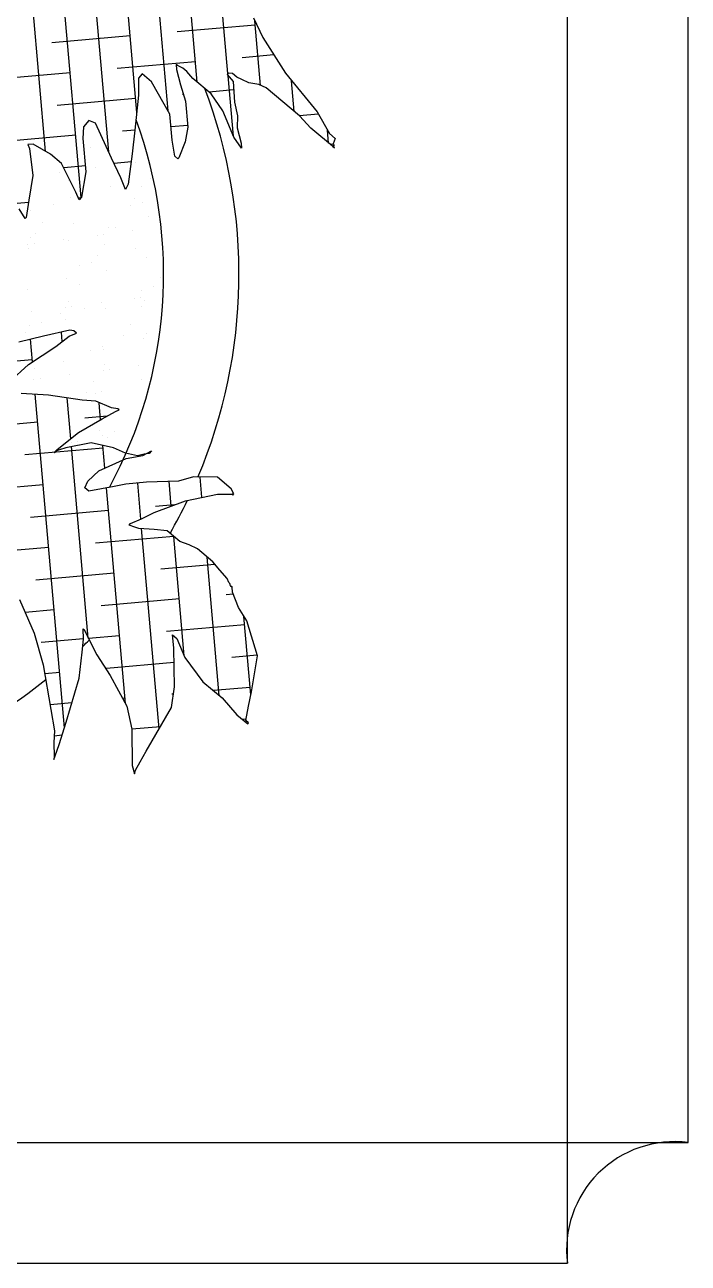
# Model space of a CAD drawing. Header units: millimetres. Extents: x 58 to 854, y 164 to 513.
# Drawn here: x 690.47 to 709.08, y 300.93 to 335.69 of the extents above; entities that cross this region are included whole.
import ezdxf

# ---------------------------------------------------------------- set-up
doc = ezdxf.new("R2010")
doc.units = ezdxf.units.MM
doc.header["$MEASUREMENT"] = 0
doc.layers.add('Layer1', color=6, linetype='Continuous')

msp = doc.modelspace()

# ---------------------------------------------------------------- linework, layer by layer
at = {"layer": 'Layer1'}
for p, q in [((705.691, 300.933), (705.691, 355.16)), ((709.08, 304.322), (709.08, 351.771)), ((654.853, 304.322), (709.08, 304.322)), ((658.242, 300.933), (705.691, 300.933))]:
    msp.add_line(p, q, dxfattribs=at)
at = {"layer": 'Layer1', "color": 252}
for p, q in [((695.304, 334.084), (694.958, 338.04)), ((692.822, 332.13), (692.334, 337.706)), ((694.491, 333.274), (694.097, 337.776)), ((692.05, 330.843), (691.494, 337.194)), ((696.168, 334.32), (695.912, 337.247)), ((693.61, 333.226), (693.269, 337.123)), ((691.052, 332.137), (690.695, 336.216)), ((696.884, 335.889), (697.144, 335.331)), ((697.081, 333.992), (696.923, 335.806)), ((696.933, 335.684), (694.739, 335.492)), ((693.422, 335.377), (691.228, 335.185)), ((697.144, 335.331), (697.778, 334.33)), ((697.452, 334.845), (696.571, 334.768)), ((695.255, 334.652), (693.06, 334.46)), ((694.713, 334.58), (694.723, 334.441)), ((694.755, 334.545), (694.713, 334.58)), ((694.723, 334.441), (694.834, 334.009)), ((694.898, 334.477), (694.755, 334.545)), ((695.016, 334.378), (694.898, 334.477)), ((691.743, 334.345), (689.549, 334.153)), ((693.759, 334.311), (693.656, 334.189)), ((693.656, 334.189), (693.66, 333.716)), ((694.026, 334.087), (693.759, 334.311)), ((694.542, 333.184), (694.026, 334.087)), ((695.182, 334.186), (695.016, 334.378)), ((695.695, 333.756), (695.182, 334.186)), ((696.183, 334.338), (696.145, 334.292)), ((696.145, 334.292), (696.311, 334.1)), ((696.321, 332.57), (696.174, 334.258)), ((696.297, 334.321), (696.183, 334.338)), ((696.414, 334.222), (696.297, 334.321)), ((696.311, 334.1), (696.351, 333.519)), ((696.557, 334.154), (696.414, 334.222)), ((696.756, 334.066), (696.557, 334.154)), ((697.038, 334.012), (696.756, 334.066)), ((697.778, 334.33), (698.668, 333.244)), ((698.03, 333.257), (697.955, 334.114)), ((693.66, 333.716), (693.56, 332.73)), ((694.834, 334.009), (694.977, 333.55)), ((694.918, 333.738), (694.892, 333.736)), ((696.328, 333.862), (695.641, 333.802)), ((696.02, 333.275), (695.695, 333.756)), ((697.237, 333.923), (697.038, 334.012)), ((698.177, 333.135), (697.237, 333.923)), ((693.576, 333.621), (691.381, 333.429)), ((694.977, 333.55), (695.038, 332.821)), ((696.351, 333.519), (696.432, 333.138)), ((692.265, 333.008), (692.111, 332.825)), ((692.453, 332.929), (692.265, 333.008)), ((694.603, 332.455), (694.542, 333.184)), ((696.333, 332.542), (696.02, 333.275)), ((696.432, 333.138), (696.425, 332.804)), ((698.702, 333.185), (698.172, 333.139)), ((698.491, 332.793), (698.177, 333.135)), ((698.668, 333.244), (699.016, 332.639)), ((692.111, 332.825), (692.093, 332.5)), ((692.905, 331.949), (692.453, 332.929)), ((693.561, 332.735), (693.214, 332.705)), ((693.56, 332.73), (693.478, 332.068)), ((695.034, 332.864), (694.572, 332.824)), ((695.038, 332.821), (694.967, 332.411)), ((696.425, 332.804), (696.536, 332.372)), ((699.153, 332.237), (698.491, 332.793)), ((698.992, 332.372), (698.961, 332.736)), ((691.897, 332.59), (689.702, 332.398)), ((690.701, 332.338), (690.552, 332.333)), ((690.552, 332.333), (690.599, 332.215)), ((691.193, 332.056), (690.701, 332.338)), ((692.093, 332.5), (692.182, 331.565)), ((694.678, 332.001), (694.603, 332.455)), ((694.967, 332.411), (694.789, 331.96)), ((696.546, 332.233), (696.333, 332.542)), ((696.536, 332.372), (696.546, 332.233)), ((699.016, 332.639), (699.177, 332.504)), ((699.127, 332.338), (699.042, 332.33)), ((699.149, 332.319), (699.11, 332.273)), ((699.177, 332.504), (699.116, 332.346)), ((699.116, 332.346), (699.149, 332.319)), ((690.599, 332.215), (690.692, 331.459)), ((691.502, 331.796), (691.193, 332.056)), ((692.299, 332.249), (692.299, 332.249)), ((693.478, 332.068), (693.368, 331.222)), ((694.763, 331.929), (694.678, 332.001)), ((694.789, 331.96), (694.763, 331.929)), ((699.11, 332.273), (699.153, 332.237)), ((690.682, 331.676), (690.682, 331.676)), ((691.901, 330.992), (691.502, 331.796)), ((692.167, 331.729), (691.562, 331.676)), ((692.442, 331.685), (692.442, 331.685)), ((693.165, 331.392), (692.905, 331.949)), ((693.449, 331.841), (692.975, 331.799)), ((693.561, 331.832), (693.561, 331.832)), ((690.692, 331.459), (690.584, 330.766)), ((691.443, 331.554), (691.443, 331.554)), ((691.705, 331.308), (691.705, 331.308)), ((692.182, 331.565), (692.062, 330.857)), ((693.298, 331.072), (693.165, 331.392)), ((693.986, 331.374), (693.986, 331.374)), ((691.997, 330.781), (691.901, 330.992)), ((692.87, 331.143), (692.87, 331.143)), ((693.368, 331.222), (693.298, 331.072)), ((693.739, 331.142), (693.739, 331.142)), ((690.574, 330.705), (690.254, 330.677)), ((690.584, 330.766), (690.507, 330.284)), ((691.271, 330.635), (691.271, 330.635)), ((691.751, 330.837), (691.751, 330.837)), ((692.041, 330.833), (691.976, 330.827)), ((692.062, 330.857), (691.997, 330.781)), ((693.423, 330.61), (693.423, 330.61)), ((693.54, 330.829), (693.54, 330.829)), ((693.759, 330.716), (693.759, 330.716)), ((690.481, 330.253), (690.31, 330.527)), ((690.507, 330.284), (690.481, 330.253)), ((690.63, 330.479), (690.63, 330.479)), ((693.939, 330.303), (693.939, 330.303)), ((690.96, 330.148), (690.96, 330.148)), ((691.843, 330.112), (691.843, 330.112)), ((692.82, 329.998), (692.82, 329.998)), ((693.021, 330.015), (693.021, 330.015)), ((693.497, 329.92), (693.497, 329.92)), ((690.555, 329.532), (690.555, 329.532)), ((690.633, 329.73), (690.633, 329.73)), ((690.73, 329.555), (690.73, 329.555)), ((690.761, 329.836), (690.761, 329.836)), ((691.554, 329.664), (691.554, 329.664)), ((691.699, 329.64), (691.699, 329.64)), ((692.498, 329.788), (692.498, 329.788)), ((692.673, 329.811), (692.673, 329.811)), ((692.711, 329.527), (692.711, 329.527)), ((690.583, 329.408), (690.583, 329.408)), ((692.512, 329.215), (692.512, 329.215)), ((693.561, 329.413), (693.561, 329.413)), ((692.015, 328.926), (692.015, 328.926)), ((692.351, 329.032), (692.351, 329.032)), ((693.889, 329.159), (693.889, 329.159)), ((691.652, 328.569), (691.652, 328.569)), ((692.768, 328.801), (692.768, 328.801)), ((694.262, 328.595), (694.262, 328.595)), ((690.533, 328.264), (690.533, 328.264)), ((691.993, 328.401), (691.993, 328.401)), ((693.733, 328.227), (693.733, 328.227)), ((694.07, 328.333), (694.07, 328.333)), ((691.682, 327.913), (691.682, 327.913)), ((691.784, 327.79), (691.784, 327.79)), ((692.609, 327.899), (692.609, 327.899)), ((693.553, 328.023), (693.553, 328.023)), ((693.727, 328.046), (693.727, 328.046)), ((693.743, 327.78), (693.743, 327.78)), ((693.837, 327.962), (693.837, 327.962)), ((690.666, 327.643), (690.666, 327.643)), ((691.484, 327.601), (691.484, 327.601)), ((691.61, 327.767), (691.61, 327.767)), ((692.153, 327.729), (692.153, 327.729)), ((692.721, 327.73), (692.721, 327.73)), ((690.607, 327.241), (690.607, 327.241)), ((690.943, 327.347), (690.943, 327.347)), ((691.728, 327.12), (690.99, 326.956)), ((691.602, 327.425), (691.602, 327.425)), ((691.841, 327.103), (691.728, 327.12)), ((691.916, 327.04), (691.841, 327.103)), ((693.433, 327.293), (693.433, 327.293)), ((690.99, 326.956), (690.297, 326.781)), ((690.481, 327.067), (690.481, 327.067)), ((690.684, 326.229), (690.629, 326.865)), ((691.343, 326.66), (691.713, 326.95)), ((691.519, 326.798), (691.495, 327.068)), ((691.713, 326.95), (691.916, 327.04)), ((693.234, 326.981), (693.234, 326.981)), ((693.79, 326.891), (693.79, 326.891)), ((693.872, 327.03), (693.872, 327.03)), ((690.575, 326.157), (691.343, 326.66)), ((692.325, 326.543), (692.325, 326.543)), ((692.661, 326.649), (692.661, 326.649)), ((692.671, 326.586), (692.671, 326.586)), ((690.679, 326.291), (688.484, 326.099)), ((690.037, 325.669), (690.575, 326.157)), ((690.745, 326.045), (690.745, 326.045)), ((691.55, 326.228), (691.55, 326.228)), ((692.715, 326.166), (692.715, 326.166)), ((693.664, 326.133), (693.664, 326.133)), ((690.721, 325.746), (690.721, 325.746)), ((690.896, 325.769), (690.896, 325.769)), ((691.721, 325.878), (691.721, 325.878)), ((692.664, 326.002), (692.664, 326.002)), ((692.839, 326.025), (692.839, 326.025)), ((693.74, 325.747), (693.74, 325.747)), ((692.206, 325.367), (692.206, 325.367)), ((692.404, 325.679), (692.404, 325.679)), ((692.619, 325.389), (692.619, 325.389)), ((691.13, 325.3), (690.364, 325.342)), ((691.582, 315.962), (690.764, 325.32)), ((692.081, 325.154), (691.13, 325.3)), ((691.757, 324.074), (691.657, 325.219)), ((692.457, 325.125), (692.081, 325.154)), ((692.899, 324.937), (692.457, 325.125)), ((692.464, 325.346), (692.464, 325.346)), ((692.596, 324.604), (692.553, 325.084)), ((692.778, 324.706), (692.149, 324.651)), ((692.643, 324.631), (693.017, 324.838)), ((693.081, 324.915), (692.899, 324.937)), ((693.017, 324.838), (693.113, 324.888)), ((693.113, 324.888), (693.081, 324.915)), ((690.832, 324.535), (688.638, 324.343)), ((691.977, 324.25), (692.643, 324.631)), ((692.572, 324.318), (692.572, 324.318)), ((691.372, 323.767), (691.977, 324.25)), ((691.776, 323.981), (691.776, 323.981)), ((691.951, 324.004), (691.951, 324.004)), ((692.635, 324.16), (692.635, 324.16)), ((692.776, 324.112), (692.776, 324.112)), ((692.972, 324.266), (692.972, 324.266)), ((692.665, 323.811), (690.47, 323.619)), ((691.294, 323.675), (691.372, 323.767)), ((691.333, 323.721), (691.294, 323.675)), ((691.44, 323.761), (691.333, 323.721)), ((691.617, 323.821), (691.44, 323.761)), ((692.33, 323.954), (691.617, 323.821)), ((692.247, 318.478), (691.777, 323.851)), ((692.96, 323.816), (692.33, 323.954)), ((692.714, 323.248), (692.659, 323.882)), ((693.291, 323.669), (692.96, 323.816)), ((693.629, 323.594), (693.291, 323.669)), ((693.817, 323.645), (693.629, 323.594)), ((693.779, 323.599), (694.021, 323.735)), ((693.956, 323.659), (693.817, 323.645)), ((694.021, 323.735), (693.956, 323.659)), ((692.547, 323.172), (693.313, 323.521)), ((693.313, 323.521), (693.779, 323.599)), ((692.234, 322.886), (692.547, 323.172)), ((695.206, 323.001), (694.783, 322.887)), ((695.871, 322.991), (695.206, 323.001)), ((695.439, 322.429), (695.39, 322.998)), ((696.256, 322.668), (695.871, 322.991)), ((690.986, 322.78), (688.791, 322.588)), ((692.149, 322.697), (692.234, 322.886)), ((692.266, 322.599), (692.149, 322.697)), ((692.978, 322.732), (692.266, 322.599)), ((693.292, 316.641), (692.763, 322.691)), ((693.305, 322.796), (692.978, 322.732)), ((693.885, 322.858), (693.305, 322.796)), ((693.724, 321.816), (693.635, 322.831)), ((694.783, 322.887), (693.885, 322.858)), ((694.576, 322.184), (694.516, 322.878)), ((696.335, 322.524), (696.256, 322.668)), ((694.096, 322.003), (694.975, 322.335)), ((694.975, 322.335), (695.875, 322.518)), ((695.875, 322.518), (696.277, 322.52)), ((696.277, 322.52), (696.309, 322.493)), ((696.309, 322.493), (696.335, 322.524)), ((696.317, 322.504), (696.312, 322.565)), ((692.818, 322.056), (690.624, 321.864)), ((693.747, 321.826), (694.096, 322.003)), ((694.663, 322.217), (694.135, 322.171)), ((693.398, 321.649), (693.437, 321.695)), ((693.554, 321.596), (693.398, 321.649)), ((693.437, 321.695), (693.747, 321.826)), ((693.665, 321.555), (693.554, 321.596)), ((694.099, 321.53), (693.665, 321.555)), ((694.239, 315.932), (693.747, 321.55)), ((694.463, 321.486), (694.099, 321.53)), ((694.647, 321.331), (692.456, 321.139)), ((694.815, 321.19), (694.463, 321.486)), ((694.944, 317.976), (694.651, 321.328)), ((695.082, 321.096), (694.815, 321.19)), ((691.14, 321.024), (688.945, 320.832)), ((695.313, 320.981), (695.082, 321.096)), ((695.74, 320.623), (695.313, 320.981)), ((695.801, 320.547), (694.289, 320.415)), ((695.926, 316.867), (695.586, 320.752)), ((695.937, 320.38), (695.74, 320.623)), ((692.972, 320.3), (690.777, 320.108)), ((696.146, 320.152), (695.937, 320.38)), ((696.193, 320.034), (696.146, 320.152)), ((696.225, 320.007), (696.193, 320.034)), ((696.242, 319.941), (696.225, 320.007)), ((696.285, 319.905), (696.242, 319.941)), ((696.285, 319.905), (696.242, 319.941)), ((696.242, 319.941), (696.285, 319.905)), ((696.295, 319.766), (696.285, 319.905)), ((690.319, 319.563), (690.729, 318.619)), ((694.805, 319.576), (692.61, 319.384)), ((696.318, 319.708), (696.121, 319.691)), ((696.464, 319.337), (696.295, 319.766)), ((691.293, 319.268), (690.478, 319.197)), ((696.694, 318.961), (696.464, 319.337)), ((696.637, 318.851), (694.442, 318.659)), ((696.809, 316.886), (696.616, 319.088)), ((696.997, 317.977), (696.694, 318.961)), ((690.729, 318.619), (690.982, 317.728)), ((692.114, 318.456), (690.931, 318.352)), ((692.081, 318.084), (692.114, 318.448)), ((692.114, 318.448), (692.106, 318.742)), ((692.106, 318.742), (692.138, 318.715)), ((692.138, 318.715), (692.234, 318.504)), ((692.234, 318.504), (692.488, 318.004)), ((693.126, 318.544), (692.252, 318.468)), ((694.62, 318.485), (694.615, 318.566)), ((694.615, 318.566), (694.733, 318.468)), ((694.651, 318.197), (694.62, 318.485)), ((694.733, 318.468), (694.961, 317.937)), ((691.993, 317.35), (692.081, 318.084)), ((694.669, 317.112), (694.651, 318.197)), ((690.982, 317.728), (691.203, 316.473)), ((692.488, 318.004), (692.861, 317.43)), ((694.658, 317.794), (692.764, 317.628)), ((694.961, 317.937), (695.463, 317.255)), ((696.99, 317.998), (696.275, 317.935)), ((696.827, 316.972), (696.997, 317.977)), ((691.447, 317.513), (691.026, 317.476)), ((692.861, 317.43), (693.335, 316.563)), ((691.63, 316.115), (691.993, 317.35)), ((694.583, 316.533), (694.669, 317.112)), ((695.463, 317.255), (696.007, 316.798)), ((696.791, 317.096), (695.761, 317.006)), ((691.79, 316.658), (691.18, 316.605)), ((693.279, 316.789), (693.215, 316.783)), ((694.639, 316.907), (694.596, 316.904)), ((696.007, 316.798), (696.413, 316.328)), ((696.745, 316.571), (696.827, 316.972)), ((691.203, 316.473), (691.299, 315.871)), ((693.335, 316.563), (693.473, 315.925)), ((693.876, 315.3), (694.583, 316.533)), ((696.413, 316.328), (696.723, 316.068)), ((696.674, 316.161), (696.745, 316.571)), ((691.437, 315.494), (691.63, 316.115)), ((694.273, 315.991), (693.473, 315.921)), ((696.681, 316.202), (696.574, 316.192)), ((696.749, 316.098), (696.674, 316.161)), ((696.723, 316.068), (696.749, 316.098)), ((691.299, 315.871), (691.281, 315.547)), ((691.517, 315.75), (691.291, 315.73)), ((693.473, 315.925), (693.485, 314.898)), ((691.281, 315.547), (691.291, 315.147)), ((691.317, 315.178), (691.437, 315.494)), ((693.701, 315.004), (693.876, 315.3)), ((691.285, 315.074), (691.317, 315.178)), ((691.291, 315.147), (691.285, 315.074)), ((693.576, 314.769), (693.701, 315.004)), ((693.485, 314.898), (693.544, 314.665)), ((693.544, 314.665), (693.576, 314.769))]:
    msp.add_line(p, q, dxfattribs=at)
for radius, start, end in [(14.643, 337.1297, 20.8576), (12.528, 331.4681, 20.24), (14.643, 330.2192, 334.3277), (14.643, 314.4825, 315.4761), (14.643, 282.6062, 309.0228)]:
    msp.add_arc((681.835, 328.69), radius, start, end, dxfattribs=at)
at = {"layer": 'Layer1'}
msp.add_arc((708.703, 301.31), 3.035, 82.8594, 187.1406, dxfattribs=at)

doc.saveas('drawing.dxf')
